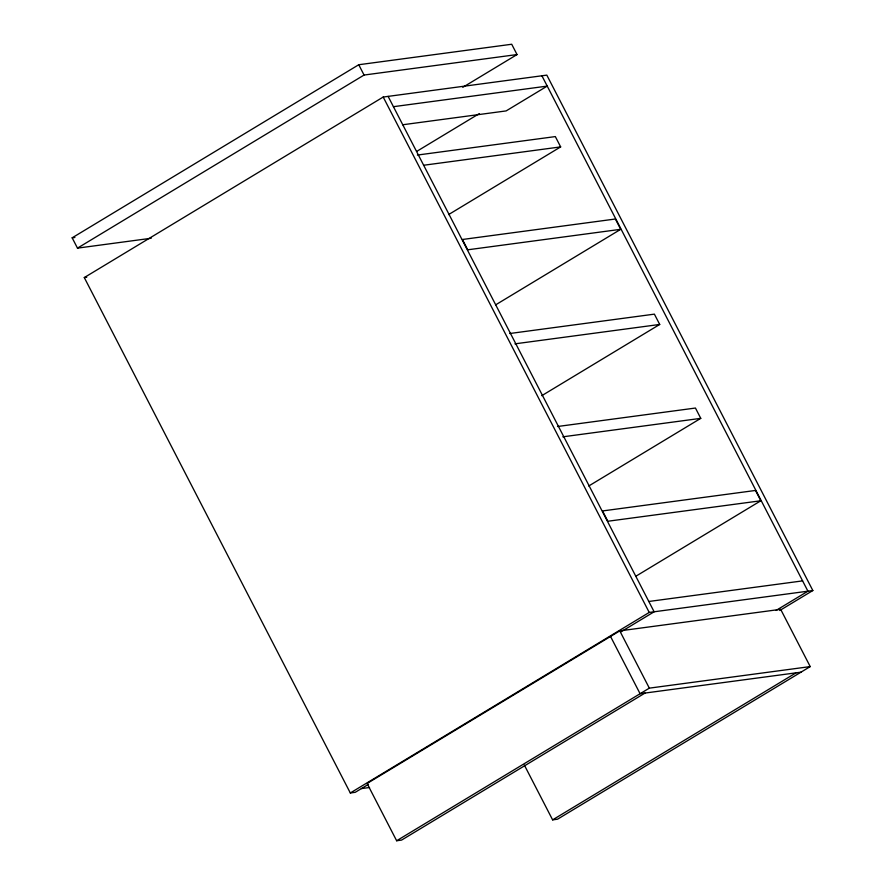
<?xml version="1.0" encoding="UTF-8"?>
<svg xmlns="http://www.w3.org/2000/svg" width="885" height="885" viewBox="0 0 885 885"><rect width="100%" height="100%" fill="white"/><g stroke="black" fill="none" stroke-linecap="round" stroke-linejoin="round"><path stroke-width="1.33" d="M151.235 238.253L77.482 248.132L72.161 237.822L358.746 64.738L511.718 44.25L517.039 54.56L462.789 87.327M77.482 248.132L364.067 75.048L517.039 54.56M368.47 784.309L355.228 792.318L350.316 792.971L84.296 277.569L383.205 97.04L546.819 75.125L812.839 590.527L779.762 610.517M416.68 151.423L479.294 113.601M448.629 214.568L560.659 146.899L555.337 136.589L417.388 155.063M495.7 304.816L620.717 229.315L615.396 219.004L462.424 239.492L467.745 249.802L620.717 229.315M541.775 395.683L659.712 324.452L654.391 314.142L509.616 333.534M588.724 486.009L700.765 418.351L695.444 408.04L557.495 426.515M635.806 576.268L760.823 500.766L755.502 490.456L602.519 510.944L607.84 521.243L760.823 500.766M350.316 792.971L649.225 612.442L812.839 590.527M524.318 765.038L552.616 819.864L557.528 819.2L810.217 666.593L780.658 609.322L619.777 630.872L367.087 783.479L396.646 840.75L401.558 840.097L644.999 693.066M621.06 631.768L654.137 611.789L388.117 96.388M776.034 610.451L807.928 591.191L541.908 75.789M396.646 840.75L649.336 688.143L810.217 666.593M552.616 819.864L796.069 672.832M393.438 106.687L547.229 86.099L506.143 110.913L402.708 124.763M424.081 165.196L560.659 146.899M72.161 237.822L74.893 237.457M84.296 277.569L86.752 277.237M514.937 343.845L659.712 324.452M562.816 436.825L700.765 418.351M648.816 601.479L802.606 580.881M800.969 672.18L640.087 693.718L610.528 636.459M361.39 788.59L369.554 787.495M383.205 97.04L649.225 612.442M358.746 64.738L364.067 75.048M619.777 630.872L649.336 688.143"/></g></svg>
